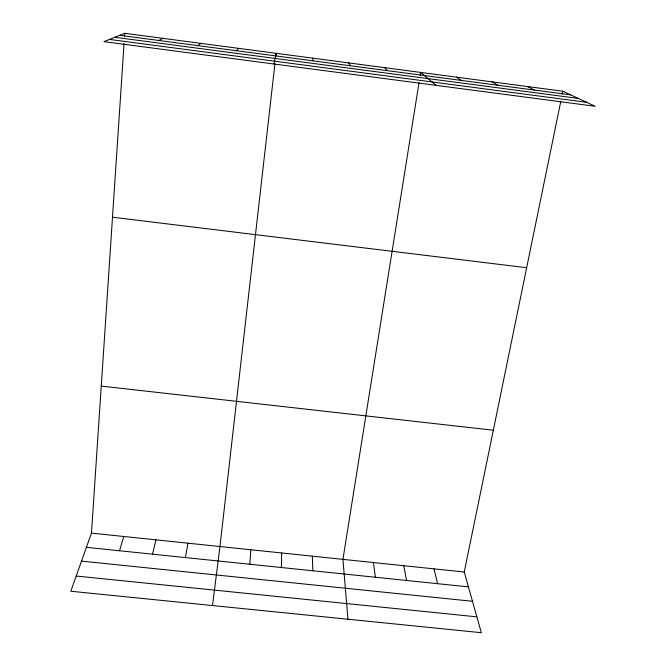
<?xml version="1.0" encoding="UTF-8"?>
<svg xmlns="http://www.w3.org/2000/svg" width="666" height="666" viewBox="0 0 666 666"><rect width="100%" height="100%" fill="white"/><g stroke="black" fill="none" stroke-linecap="round" stroke-linejoin="round"><path stroke-width="1" d="M281.377 567.515L281.66 552.971M560.814 101.207L464.244 572.019L481.343 632.7L70.804 591.233L91.475 533.125L124.067 43.44M124.542 36.339L124.742 33.3L562.862 91.225L595.196 106.294L103.954 41.642L124.742 33.3M249.808 564.252L250.866 549.758M274.958 63.578L219.963 546.536L212.512 605.544M275.774 56.394L276.124 53.313L274.026 64.019M419.039 82.542L342.94 559.365L347.943 619.222M420.163 75.458L420.654 72.427L436.063 85.348M185.389 557.575L188.012 543.198M562.246 94.222L562.862 91.225M152.522 554.179L155.944 539.851M119.53 550.757L123.768 536.496M236.905 50.782L238.52 48.343M198.018 45.646L200.757 43.348M158.958 40.493L162.829 38.337M76.215 576.032L476.881 616.849M86.422 547.335L468.431 586.879M81.518 561.122L472.494 601.29M91.475 533.125L464.244 572.019M101.257 386.097L493.323 430.219M112.504 217.208L526.656 267.715M119.73 35.306L570.67 94.863M114.827 37.279L578.313 98.426M109.465 39.427L586.638 102.306M527.522 86.555L534.323 90.068M492.041 81.868L497.827 85.248M456.418 77.156L461.172 80.403M384.74 67.674L387.421 70.663M348.684 62.912L350.308 65.759M434.065 568.872L437.529 583.682M312.479 58.125L313.045 60.839M403.796 565.717L406.51 580.469M373.418 562.545L375.391 577.247M312.354 556.168L312.82 570.77"/></g></svg>
